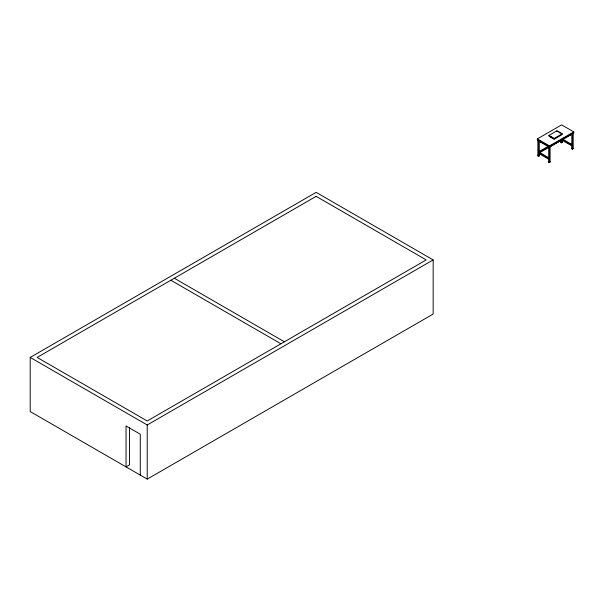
<?xml version="1.0" encoding="UTF-8"?>
<svg xmlns="http://www.w3.org/2000/svg" width="604" height="604" viewBox="0 0 604 604"><rect width="100%" height="100%" fill="white"/><g stroke="black" fill="none" stroke-linecap="round" stroke-linejoin="round"><path stroke-width="0.91" d="M538.881 155.454C538.972 156.051 537.183 155.885 538.919 155.832M538.081 155.885L538.979 156.096M549.051 162.046C549.466 163.057 550.153 161.132 549.663 161.947C548.621 162.438 549.383 161.109 549.753 162.423M561.403 142.378C560.965 143.45 562.958 141.88 561.222 142.763M561.992 142.363L561.222 142.484L562.12 142.552M572.373 149.158L572.252 148.584L572.071 149.029M572.856 148.441L572.237 148.916C572.426 147.142 571.807 149.709 572.864 148.765M538.874 155.938L538.428 155.681M561.388 142.65C560.791 141.396 562.067 143.624 561.977 142.121M548.93 162.295L549.753 162.363L549.504 161.895M30.2 357.425L316.134 192.344L433.159 259.909L433.159 314.042L147.225 479.123L30.2 411.558L30.2 357.425L147.225 424.989L433.159 259.909M537.341 138.912L561.644 124.877L573.8 131.898L573.8 132.895L549.489 146.931L537.341 139.917L537.341 138.912L549.489 145.926L573.8 131.898M548.968 135.402L556.956 130.796L562.165 133.801L562.165 134.601L554.178 139.214L548.968 136.21L548.968 135.402L554.178 138.414L562.165 133.801M552.358 137.961L550.75 137.017L551.052 136.708M560.036 133.19L560.346 132.948L558.783 132.049M539.395 151.408L548.998 145.866M548.802 146.681L538.594 152.623L548.757 158.482L548.757 159.184L538.594 153.325L572.464 133.831L572.464 133.227L572.592 148.969M550.063 146.764L550.063 146.16L551.663 145.239M553.264 144.311L558.866 141.079M560.467 140.158L562.067 139.23M563.66 138.308L569.262 135.077M570.863 134.156L572.464 133.227M550.516 146.1L552.917 144.711M554.517 143.79L556.118 142.869M557.719 141.94L572.116 133.627M538.557 154.949L537.862 155.356L538.557 155.855L539.251 155.356M561.644 141.623L560.95 142.023L561.644 142.423M538.557 155.054L537.862 155.454L537.862 139.917L548.742 146.16L548.711 161.721M560.95 140.203L560.95 142.121L561.644 141.721M538.911 155.507L538.647 156.043M561.743 142.71L561.999 142.174M560.95 142.121L561.644 142.521L562.339 142.023M572.456 145.504L571.845 145.858L561.69 139.992M572.501 147.882L571.807 148.29L572.501 148.69M571.807 133.756L571.807 148.388L572.501 147.988M548.711 161.615L549.406 162.121L550.101 161.615M573.196 148.29L572.501 148.788L571.807 148.388M538.904 156.096L538.307 156.142M572.743 149.135L572.97 148.758M549.534 162.431L549.059 162.363M549.051 161.661L549.776 162.099M562.294 138.935L572.456 144.801L571.845 145.156L561.69 139.29M550.795 136.655L552.705 137.757M550.063 146.16L550.101 161.721M539.719 141.147L545.186 144.303M546.748 145.209L549.089 146.561M538.587 140.898L548.742 146.764M538.594 151.868L548.583 157.682M174.314 278.233L284.393 341.788M170.841 280.233L280.92 343.789M572.924 148.682L572.139 148.335M538.194 155.402L538.292 155.983M573.196 132.85L573.196 148.388M562.339 140.203L562.339 142.121M561.644 139.698L561.644 142.521M556.956 130.796L556.956 131.597M554.178 138.414L554.178 139.214M549.489 145.926L549.489 146.931M549.504 161.925L549.504 162.302M549.406 146.583L549.406 162.121M549.142 161.872L549.142 162.25M539.251 140.823L539.251 155.454M538.587 140.294L538.557 155.855M147.225 424.989L147.225 479.123M140.279 475.114L140.279 434.208L126.047 425.994L126.047 466.892L129.513 464.884L129.513 427.707M316.134 196.353L37.146 357.425L147.225 420.98L426.213 259.909L316.134 196.353"/></g></svg>
